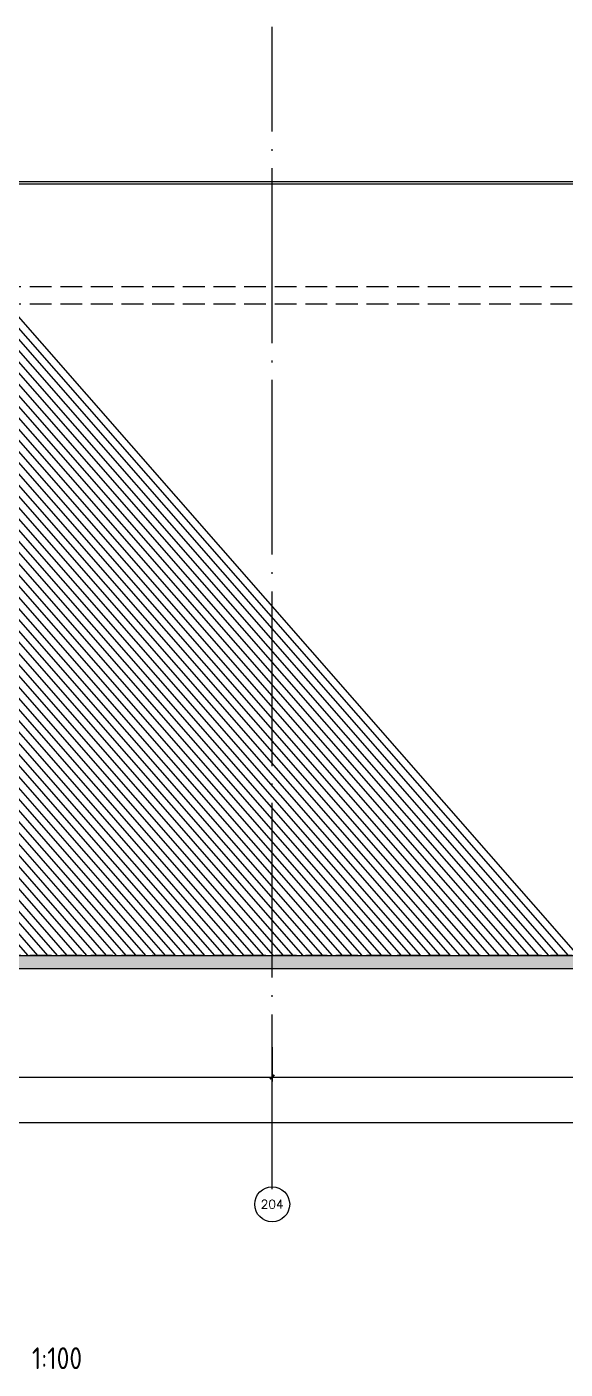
# Model space of a CAD drawing. Extents: x -4210259 to 293730, y -7499 to 868879.
# Drawn here: x -1325721 to -1313418, y 507769 to 538485 of the extents above; entities that cross this region are included whole.
import ezdxf
from ezdxf.enums import TextEntityAlignment as Align

# ---------------------------------------------------------------- set-up
doc = ezdxf.new("R2010")
doc.units = 0
doc.header["$LTSCALE"] = 1000
doc.header["$MEASUREMENT"] = 0
doc.linetypes.add('__DASH', pattern=[0.35, 0.25, -0.1])
doc.linetypes.add('DOTE', pattern=[2.4200000000000004, 2, -0.2, 0.02, -0.2])
doc.layers.get('Defpoints').update_dxf_attribs({"color": 210})
for name, color, linetype in [('A-AXIS-D', 1, 'Continuous'), ('A-AXIS-DOTE', 14, 'DOTE'), ('A-HATCH-2', 251, 'Continuous'), ('A-LIN-V', 9, 'Continuous'), ('AS-WALL', 40, 'Continuous'), ('PUB_TEXT', 7, 'Continuous')]:
    doc.layers.add(name, color=color, linetype=linetype)
doc.styles.add('_TCH_AXIS', font='COMPLEX', dxfattribs={"bigfont": 'GBCBIG'})
doc.styles.add('A-DIM_T3', font='SIMPLEX', dxfattribs={"width": 0.7058823529411765, "bigfont": 'GBCBIG'})
doc.styles.get("Standard").update_dxf_attribs({"font": 'gbenor.shx', "bigfont": 'gbcbig.shx'})
doc.dimstyles.new('A-DIM&&100', dxfattribs={"dimtxt": 297.5, "dimasz": 100, "dimexe": 100, "dimexo": 100, "dimgap": 126.25, "dimtad": 1, "dimdec": 0, "dimzin": 0, "dimdsep": 46, "dimtxsty": 'A-DIM_T3', "dimblk": 'ARCHTICK', "dimcen": 0.09, "dimclrt": 7, "dimazin": 2, "dimtfac": 1, "dimtdec": 0, "dimtix": 1, "dimtmove": 2, "dimatfit": 3, "dimfxl": 0, "dimtolj": 1, "dimtzin": 0, "dimarcsym": 0})

# ---------------------------------------------------------------- blocks, each defined once
blk = doc.blocks.new('_ArchTick')
at = {"color": 0, "linetype": 'ByBlock', "const_width": 0.4}
blk.add_lwpolyline([(-0.5, -0.5), (0.5, 0.5)], dxfattribs=at)
blk = doc.blocks.new('*D767')
at = {"layer": 'A-AXIS-D', "color": 0, "lineweight": -2}
for p, q in [((-1370265.000000001, 515139.7759653961), (-1370265.000000001, 513313.3764944368)), ((-1286465.00000079, 515139.775965395), (-1286465.00000079, 513313.3764944368)), ((-1370265.000000001, 513413.3764944368), (-1286465.00000079, 513413.3764944368))]:
    blk.add_line(p, q, dxfattribs=at)
at = {"layer": 'Defpoints', "color": 0}
for p in [(-1370265.000000001, 515239.7759653961), (-1286465.00000079, 515239.775965395), (-1286465.00000079, 513413.3764944368)]:
    blk.add_point(p, dxfattribs=at)
at = {"layer": 'A-AXIS-D', "color": 0, "lineweight": -2, "xscale": 100, "yscale": 100, "zscale": 100, "rotation": 180}
blk.add_blockref('_ArchTick', (-1370265.000000001, 513413.3764944368), dxfattribs=at)
at = {"layer": 'A-AXIS-D', "color": 0, "lineweight": -2, "xscale": 100, "yscale": 100, "zscale": 100}
blk.add_blockref('_ArchTick', (-1286465.00000079, 513413.3764944368), dxfattribs=at)
at = {"layer": 'A-AXIS-D', "color": 7, "insert": (-1328365.000000396, 513688.3764944368), "char_height": 297.5, "attachment_point": 5, "style": 'A-DIM_T3'}
blk.add_mtext('\\A1;83800', dxfattribs=at)
blk = doc.blocks.new('*D1111')
at = {"layer": 'A-AXIS-D', "color": 0, "lineweight": -2}
for p, q in [((-1320115.000003817, 515139.7759653955), (-1320115.000003817, 514353.3764944366)), ((-1303615.000003817, 515139.7759653953), (-1303615.000003817, 514353.3764944366)), ((-1320115.000003817, 514453.3764944366), (-1303615.000003817, 514453.3764944366))]:
    blk.add_line(p, q, dxfattribs=at)
at = {"layer": 'Defpoints', "color": 0}
for p in [(-1320115.000003817, 515239.7759653955), (-1303615.000003817, 515239.7759653953), (-1303615.000003817, 514453.3764944366)]:
    blk.add_point(p, dxfattribs=at)
at = {"layer": 'A-AXIS-D', "color": 0, "lineweight": -2, "xscale": 100, "yscale": 100, "zscale": 100, "rotation": 180}
blk.add_blockref('_ArchTick', (-1320115.000003817, 514453.3764944366), dxfattribs=at)
at = {"layer": 'A-AXIS-D', "color": 0, "lineweight": -2, "xscale": 100, "yscale": 100, "zscale": 100}
blk.add_blockref('_ArchTick', (-1303615.000003817, 514453.3764944366), dxfattribs=at)
at = {"layer": 'A-AXIS-D', "color": 7, "insert": (-1311865.000003817, 514728.3764944366), "char_height": 297.5, "attachment_point": 5, "style": 'A-DIM_T3'}
blk.add_mtext('\\A1;16500', dxfattribs=at)
blk = doc.blocks.new('*D1112')
at = {"layer": 'A-AXIS-D', "color": 0, "lineweight": -2}
for p, q in [((-1336615.000003817, 515139.7759653957), (-1336615.000003817, 514353.3764944368)), ((-1320115.000003817, 515139.7759653955), (-1320115.000003817, 514353.3764944368)), ((-1336615.000003817, 514453.3764944368), (-1320115.000003817, 514453.3764944368))]:
    blk.add_line(p, q, dxfattribs=at)
at = {"layer": 'Defpoints', "color": 0}
for p in [(-1336615.000003817, 515239.7759653957), (-1320115.000003817, 515239.7759653955), (-1320115.000003817, 514453.3764944368)]:
    blk.add_point(p, dxfattribs=at)
at = {"layer": 'A-AXIS-D', "color": 0, "lineweight": -2, "xscale": 100, "yscale": 100, "zscale": 100, "rotation": 180}
blk.add_blockref('_ArchTick', (-1336615.000003817, 514453.3764944368), dxfattribs=at)
at = {"layer": 'A-AXIS-D', "color": 0, "lineweight": -2, "xscale": 100, "yscale": 100, "zscale": 100}
blk.add_blockref('_ArchTick', (-1320115.000003817, 514453.3764944368), dxfattribs=at)
at = {"layer": 'A-AXIS-D', "color": 7, "insert": (-1328365.000003817, 514728.3764944368), "char_height": 297.5, "attachment_point": 5, "style": 'A-DIM_T3'}
blk.add_mtext('\\A1;16500', dxfattribs=at)

msp = doc.modelspace()

# ---------------------------------------------------------------- hatches: boundary and pattern name
at = {"layer": 'A-HATCH-2'}
h = msp.add_hatch(dxfattribs=at)
h.set_pattern_fill('ANSI31', color=256, scale=150, angle=135)
h.set_pattern_definition([(90, (-40599866291, -3384804562.000011), (-238.125, -9.244463733058732e-30), [])])
h.paths.add_polyline_path([(-1328515.000003818, 517237.4520265144), (-1313065.000003817, 517237.4520265144), (-1313065.000003817, 534887.4520265249), (-1328515.000003818, 534887.4520265249)])
h = msp.add_hatch(dxfattribs=at)
h.set_pattern_fill('ANSI38', color=256, scale=150)
h.set_pattern_definition([(45, (0, 0), (-168.3798022700466, 168.3798022700466), []), (135, (0, 0), (-505.1394068101398, 168.3798022700467), [595.3125, -357.1875])])
h.paths.add_polyline_path([(-1370265.000000002, 516937.4520265247), (-1286465.00000079, 516937.4520265247), (-1286465.00000079, 517237.4520265153), (-1370265.000000002, 517237.4520265153)])

# ---------------------------------------------------------------- linework, layer by layer
at = {"layer": 'A-AXIS-D'}
msp.add_circle((-1320113.867316853, 511541.7340812567), 400, dxfattribs=at)
at = {"layer": 'A-AXIS-DOTE', "ltscale": 2}
msp.add_line((-1320115.000003817, 511887.4520265246), (-1320115.000003817, 538485.0684404817), dxfattribs=at)
at = {"layer": 'A-AXIS-DOTE', "linetype": '__DASH', "ltscale": 2}
for p, q in [((-1278255.863044174, 534937.4520265248), (-1378474.13696346, 534937.4520265247)), ((-1278255.863044174, 532537.4520265249), (-1378474.13696346, 532537.4520265247)), ((-1278255.863044174, 532137.4520265249), (-1378474.13696346, 532137.4520265247)), ((-1278255.863044174, 517237.4520265154), (-1378474.13696346, 517237.4520265143))]:
    msp.add_line(p, q, dxfattribs=at)
at = {"layer": 'A-LIN-V'}
for p, q in [((-1286465.00000079, 534937.4520265249), (-1370265.000000002, 534937.4520265249)), ((-1286465.00000079, 534887.4520265249), (-1370265.000000002, 534887.4520265249)), ((-1370265.000000002, 517237.4520265144), (-1286465.00000079, 517237.4520265143))]:
    msp.add_line(p, q, dxfattribs=at)
at = {"layer": 'AS-WALL'}
msp.add_line((-1378474.13696346, 516937.4520265246), (-1278255.863044174, 516937.4520265246), dxfattribs=at)

# ---------------------------------------------------------------- texts
at = {"layer": 'PUB_TEXT', "style": '_TCH_AXIS'}
msp.add_text('204', height=196.6291272894993, dxfattribs=at).set_placement((-1320376.039486572, 511443.4195176119), (-1319851.695147134, 511443.4195176119), align=Align.FIT)
at = {"layer": 'PUB_TEXT'}
msp.add_text('1:100', height=500, dxfattribs=at).set_placement((-1325605.760834768, 507768.5729849036))

# ---------------------------------------------------------------- dimensions: what is measured, and where the dimension line sits
at = {"layer": 'A-AXIS-D'}
for base, p1, p2, angle, picture, middle in [((-1286465.00000079, 513413.3764944368), (-1370265.000000001, 515239.7759653961), (-1286465.00000079, 515239.775965395), 359.99999999999926, '*D767', (-1328365.000000396, 513688.3764944368)), ((-1320115.000003817, 514453.3764944368), (-1336615.000003817, 515239.7759653957), (-1320115.000003817, 515239.7759653955), 359.9999999999994, '*D1112', (-1328365.000003817, 514728.3764944368)), ((-1303615.000003817, 514453.3764944366), (-1320115.000003817, 515239.7759653955), (-1303615.000003817, 515239.7759653953), 359.9999999999994, '*D1111', (-1311865.000003817, 514728.3764944366))]:
    dim = msp.add_linear_dim(base=base, p1=p1, p2=p2, angle=angle, dimstyle='A-DIM&&100', override={"dimgap": 0}, dxfattribs=at)
    dim.commit()
    dim.dimension.update_dxf_attribs({"geometry": picture, "text_midpoint": middle, "dimtype": 129})

doc.saveas('drawing.dxf')
